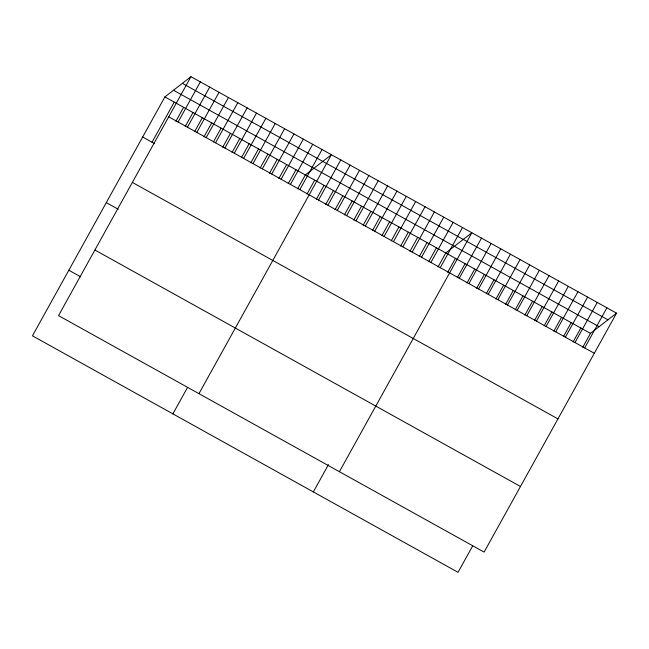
<?xml version="1.0" encoding="UTF-8"?>
<svg xmlns="http://www.w3.org/2000/svg" width="649" height="649" viewBox="0 0 649 649"><rect width="100%" height="100%" fill="white"/><g stroke="black" fill="none" stroke-linecap="round" stroke-linejoin="round"><path stroke-width="0.97" d="M190.968 76.687L58.524 315.625L484.105 552.096L616.55 313.159L190.968 76.687L164.895 96.904L32.45 335.841L458.032 572.313L472.667 545.898M152.02 142.228L174.257 102.104M175.887 121.266L183.618 107.312M178.094 122.012L200.338 81.888M185.249 126.466L192.988 112.512M187.456 127.212L209.7 87.088M194.611 131.666L202.35 117.712M196.817 132.412L219.062 92.296M203.973 136.874L211.712 122.912M206.187 137.612L228.424 97.496M213.334 142.074L221.074 128.121M215.549 142.821L237.785 102.696M222.696 147.274L230.436 133.321M224.911 148.021L247.147 107.896M232.066 152.474L239.797 138.521M234.273 153.221L256.509 113.104M241.428 157.683L249.159 143.729M243.635 158.421L265.871 118.305M250.79 162.883L258.521 148.929M252.996 163.629L275.233 123.505M260.152 168.083L267.883 154.129M262.358 168.829L284.603 128.705M269.513 173.291L277.253 159.329M271.72 174.029L293.965 133.913M278.875 178.491L286.615 164.538M281.082 179.238L303.326 139.113M288.237 183.691L295.976 169.738M290.452 184.438L312.688 144.313M172.894 413.875L187.529 387.461M297.599 188.891L305.338 174.938L331.412 154.722L198.967 393.659M299.814 189.638L322.05 149.521M306.961 194.1L314.7 180.138M316.331 199.3L324.062 185.346M318.537 200.046L340.774 159.922M325.693 204.5L333.424 190.546M327.899 205.246L350.136 165.122M335.054 209.7L342.786 195.747M337.261 210.446L359.497 170.33M344.416 214.908L352.147 200.955M346.623 215.655L368.867 175.53M353.778 220.108L361.517 206.155M355.985 220.855L378.229 180.73M363.14 225.308L370.879 211.355M365.346 226.055L387.591 185.939M372.502 230.517L380.241 216.555M374.716 231.255L396.953 191.139M381.863 235.717L389.603 221.763M384.078 236.463L406.315 196.339M391.225 240.917L398.965 226.963M393.44 241.663L415.676 201.539M400.595 246.117L408.326 232.164M402.802 246.863L425.038 206.747M409.957 251.325L417.688 237.372M412.164 252.063L434.4 211.947M419.319 256.525L427.05 242.572M421.526 257.272L443.762 217.147M428.681 261.725L436.412 247.772M430.887 262.472L453.132 222.347M313.329 491.918L328.443 464.652M438.043 266.934L445.782 252.972L471.855 232.756L339.411 471.693M440.249 267.672L462.494 227.556M447.688 272.288L455.428 258.334M457.334 277.65L465.073 263.697M459.257 278.234L481.501 238.118M466.98 283.013L474.719 269.051M468.911 283.597L491.147 243.472M476.626 288.367L484.365 274.413M478.556 288.959L500.793 248.835M486.271 293.729L494.011 279.776M488.202 294.313L510.439 254.197M495.925 299.092L503.656 285.138M497.848 299.676L520.084 259.559M505.571 304.454L513.302 290.492M507.494 305.038L529.73 264.914M515.217 309.808L522.948 295.855M517.139 310.4L539.376 270.276M524.863 315.171L532.594 301.217M526.785 315.755L549.022 275.638M534.508 320.533L542.24 306.571M536.431 321.117L558.675 280.993M544.154 325.887L551.885 311.934M546.077 326.479L568.321 286.355M553.8 331.25L561.539 317.296M555.722 331.834L577.967 291.717M563.446 336.612L571.185 322.658M565.368 337.196L587.613 297.08M573.091 341.966L580.831 328.013M575.014 342.558L597.258 302.434M582.737 347.329L590.476 333.375L616.55 313.159M584.668 347.921L606.904 307.796M182.369 83.356L607.943 319.827M173.502 90.235L599.076 326.707M164.895 96.904L590.476 333.375M168.732 116.804L594.314 353.275M142.658 137.028L154.576 143.648M132.364 182.418L557.945 418.889M106.29 202.634L118.207 209.254M94.892 250.011L520.474 486.482M68.818 270.235L80.736 276.855"/></g></svg>
